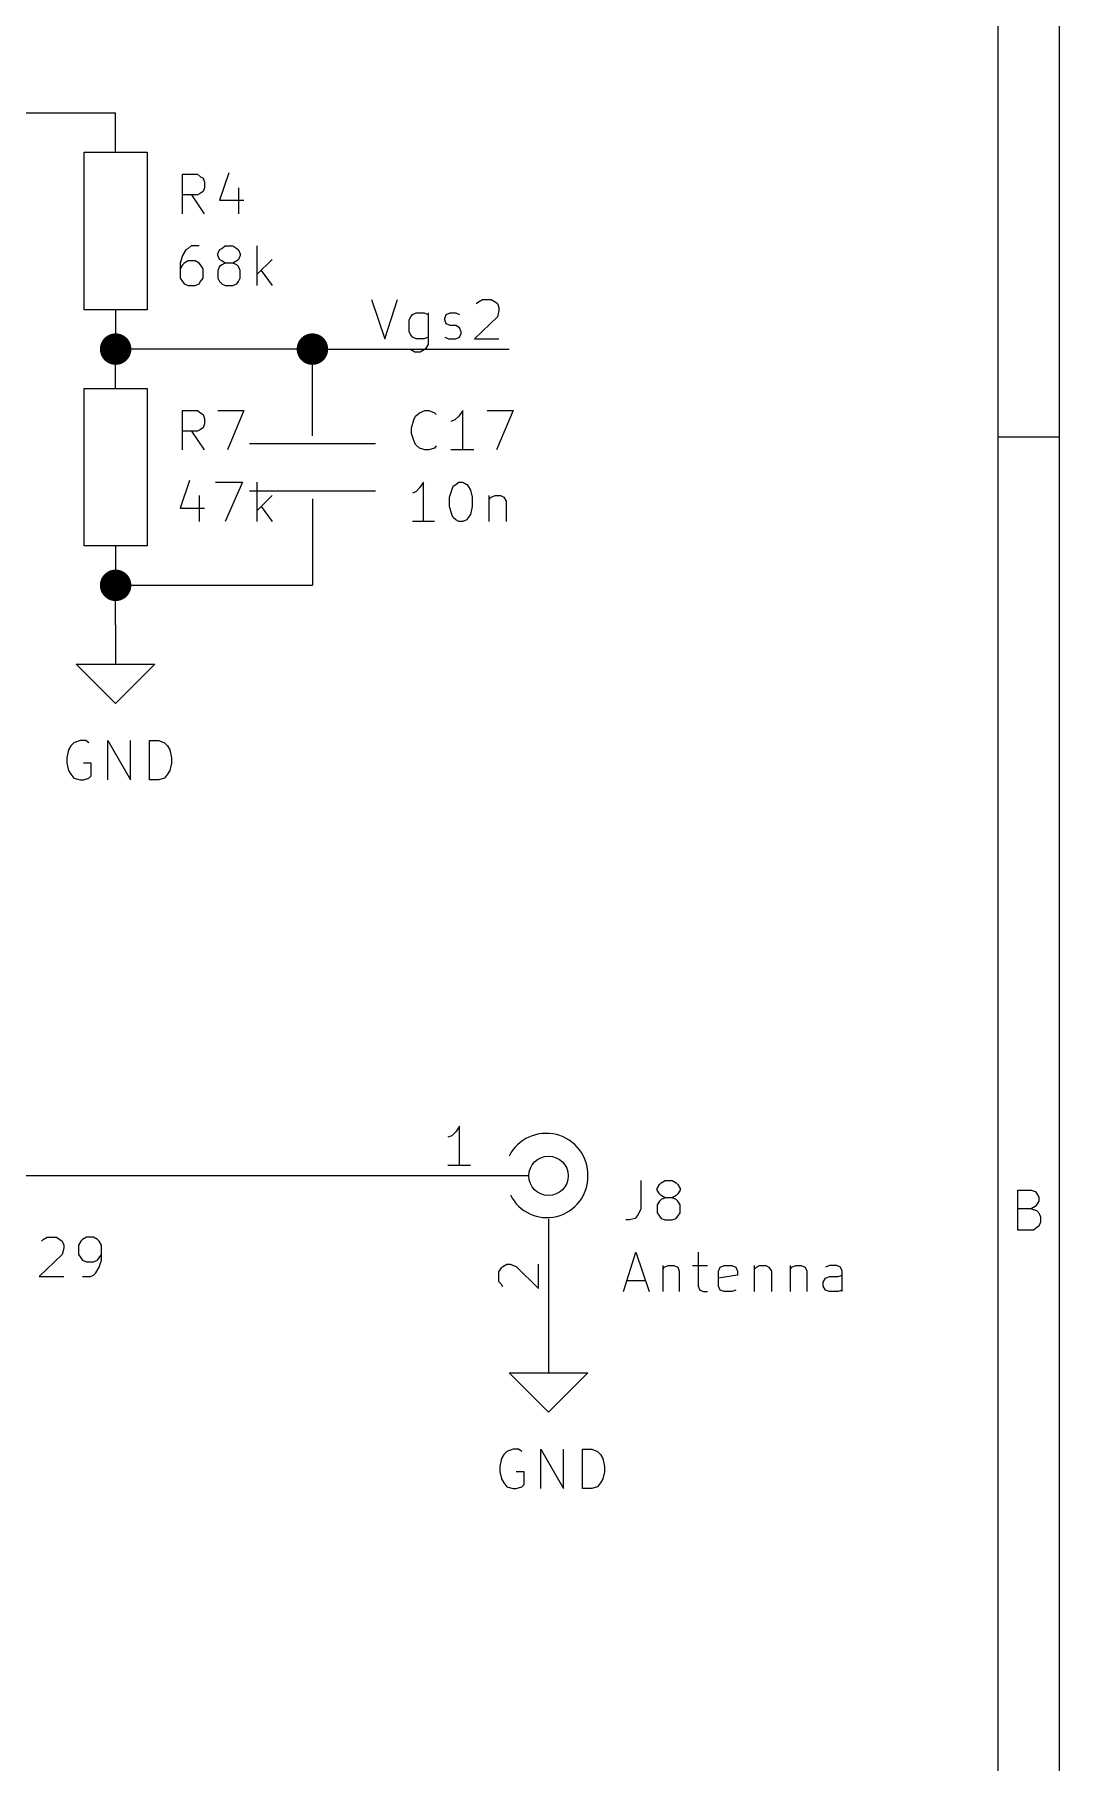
# Model space of a CAD drawing. Extents: x -2.2 to 11.3, y -7.9 to -0.4.
# Drawn here: x 9.997 to 11.299, y -4.045 to -1.85 of the extents above; entities that cross this region are included whole.
import ezdxf

# ---------------------------------------------------------------- set-up
doc = ezdxf.new("R2010")
doc.units = 0
doc.header["$MEASUREMENT"] = 0
for name, color, linetype in [('BLACK', 7, 'CONTINUOUS'), ('CYAN2', 4, 'CONTINUOUS'), ('GREEN2', 3, 'CONTINUOUS'), ('RED2', 1, 'CONTINUOUS')]:
    doc.layers.add(name, color=color, linetype=linetype)

msp = doc.modelspace()

# ---------------------------------------------------------------- linework, layer by layer
at = {"layer": 'BLACK', "linetype": 'CONTINUOUS'}
for p, q in [((10.425, -2.187), (10.442, -2.237)), ((10.442, -2.237), (10.458, -2.187)), ((10.558, -2.192), (10.561, -2.19)), ((10.561, -2.19), (10.566, -2.187)), ((10.566, -2.187), (10.577, -2.187)), ((10.577, -2.187), (10.582, -2.19)), ((10.582, -2.19), (10.585, -2.192)), ((10.585, -2.192), (10.587, -2.197)), ((10.473, -2.213), (10.475, -2.209)), ((10.473, -2.228), (10.473, -2.213)), ((10.475, -2.209), (10.477, -2.206)), ((10.477, -2.206), (10.482, -2.204)), ((10.482, -2.204), (10.492, -2.204)), ((10.492, -2.204), (10.497, -2.206)), ((10.497, -2.204), (10.497, -2.244)), ((10.518, -2.211), (10.52, -2.206)), ((10.518, -2.213), (10.518, -2.211)), ((10.52, -2.218), (10.518, -2.213)), ((10.52, -2.206), (10.525, -2.204)), ((10.525, -2.204), (10.532, -2.204)), ((10.532, -2.204), (10.537, -2.206)), ((10.585, -2.209), (10.556, -2.237)), ((10.587, -2.201), (10.585, -2.209)), ((10.587, -2.197), (10.587, -2.201)), ((10.475, -2.232), (10.473, -2.228)), ((10.477, -2.235), (10.475, -2.232)), ((10.482, -2.237), (10.477, -2.235)), ((10.492, -2.237), (10.482, -2.237)), ((10.497, -2.235), (10.492, -2.237)), ((10.518, -2.235), (10.523, -2.237)), ((10.525, -2.22), (10.52, -2.218)), ((10.523, -2.237), (10.532, -2.237)), ((10.532, -2.22), (10.525, -2.22)), ((10.537, -2.223), (10.532, -2.22)), ((10.532, -2.237), (10.537, -2.235)), ((10.539, -2.228), (10.537, -2.223)), ((10.537, -2.235), (10.539, -2.23)), ((10.539, -2.23), (10.539, -2.228)), ((10.556, -2.237), (10.587, -2.237)), ((10.48, -2.254), (10.475, -2.251)), ((10.487, -2.254), (10.48, -2.254)), ((10.492, -2.251), (10.487, -2.254)), ((10.494, -2.249), (10.492, -2.251)), ((10.497, -2.244), (10.494, -2.249))]:
    msp.add_line(p, q, dxfattribs=at)
at = {"layer": 'CYAN2', "linetype": 'CONTINUOUS'}
for p, q in [((10.185, -2.078), (10.185, -2.028)), ((10.185, -2.028), (10.204, -2.028)), ((10.204, -2.028), (10.208, -2.031)), ((10.208, -2.031), (10.211, -2.033)), ((10.211, -2.033), (10.213, -2.038)), ((10.213, -2.038), (10.213, -2.045)), ((10.244, -2.026), (10.232, -2.061)), ((10.204, -2.054), (10.185, -2.054)), ((10.213, -2.078), (10.197, -2.054)), ((10.208, -2.052), (10.204, -2.054)), ((10.211, -2.05), (10.208, -2.052)), ((10.213, -2.045), (10.211, -2.05)), ((10.232, -2.061), (10.263, -2.061)), ((10.256, -2.045), (10.256, -2.078)), ((10.189, -2.124), (10.185, -2.131)), ((10.192, -2.122), (10.189, -2.124)), ((10.196, -2.119), (10.192, -2.122)), ((10.206, -2.119), (10.196, -2.119)), ((10.23, -2.129), (10.232, -2.124)), ((10.232, -2.124), (10.235, -2.122)), ((10.235, -2.122), (10.239, -2.119)), ((10.239, -2.119), (10.249, -2.119)), ((10.249, -2.119), (10.254, -2.122)), ((10.254, -2.122), (10.256, -2.124)), ((10.256, -2.124), (10.258, -2.129)), ((10.28, -2.169), (10.28, -2.119)), ((10.185, -2.131), (10.182, -2.141)), ((10.182, -2.141), (10.182, -2.16)), ((10.185, -2.143), (10.182, -2.148)), ((10.187, -2.141), (10.185, -2.143)), ((10.192, -2.138), (10.187, -2.141)), ((10.201, -2.138), (10.192, -2.138)), ((10.206, -2.141), (10.201, -2.138)), ((10.208, -2.143), (10.206, -2.141)), ((10.211, -2.148), (10.208, -2.143)), ((10.211, -2.16), (10.211, -2.148)), ((10.23, -2.131), (10.23, -2.129)), ((10.232, -2.136), (10.23, -2.131)), ((10.232, -2.145), (10.23, -2.15)), ((10.23, -2.15), (10.23, -2.16)), ((10.235, -2.138), (10.232, -2.136)), ((10.235, -2.143), (10.232, -2.145)), ((10.239, -2.141), (10.235, -2.138)), ((10.239, -2.141), (10.235, -2.143)), ((10.249, -2.141), (10.239, -2.141)), ((10.254, -2.138), (10.249, -2.141)), ((10.254, -2.143), (10.249, -2.141)), ((10.256, -2.136), (10.254, -2.138)), ((10.256, -2.145), (10.254, -2.143)), ((10.258, -2.131), (10.256, -2.136)), ((10.258, -2.15), (10.256, -2.145)), ((10.258, -2.129), (10.258, -2.131)), ((10.258, -2.16), (10.258, -2.15)), ((10.299, -2.136), (10.28, -2.155)), ((10.285, -2.15), (10.299, -2.169)), ((10.182, -2.16), (10.185, -2.164)), ((10.185, -2.164), (10.187, -2.167)), ((10.187, -2.167), (10.192, -2.169)), ((10.192, -2.169), (10.201, -2.169)), ((10.201, -2.169), (10.206, -2.167)), ((10.206, -2.167), (10.208, -2.164)), ((10.208, -2.164), (10.211, -2.16)), ((10.23, -2.16), (10.232, -2.164)), ((10.232, -2.164), (10.235, -2.167)), ((10.235, -2.167), (10.239, -2.169)), ((10.239, -2.169), (10.249, -2.169)), ((10.249, -2.169), (10.254, -2.167)), ((10.254, -2.167), (10.256, -2.164)), ((10.256, -2.164), (10.258, -2.16)), ((10.185, -2.378), (10.185, -2.328)), ((10.185, -2.328), (10.204, -2.328)), ((10.204, -2.328), (10.208, -2.331)), ((10.208, -2.331), (10.211, -2.333)), ((10.211, -2.333), (10.213, -2.338)), ((10.213, -2.345), (10.211, -2.35)), ((10.213, -2.338), (10.213, -2.345)), ((10.23, -2.328), (10.263, -2.328)), ((10.263, -2.328), (10.242, -2.378)), ((10.476, -2.35), (10.479, -2.34)), ((10.479, -2.34), (10.481, -2.335)), ((10.481, -2.335), (10.486, -2.331)), ((10.486, -2.331), (10.493, -2.328)), ((10.493, -2.328), (10.498, -2.328)), ((10.498, -2.328), (10.505, -2.331)), ((10.505, -2.331), (10.507, -2.333)), ((10.531, -2.34), (10.526, -2.342)), ((10.536, -2.335), (10.531, -2.34)), ((10.541, -2.328), (10.536, -2.335)), ((10.541, -2.378), (10.541, -2.328)), ((10.572, -2.328), (10.605, -2.328)), ((10.605, -2.328), (10.584, -2.378)), ((10.204, -2.354), (10.185, -2.354)), ((10.213, -2.378), (10.197, -2.354)), ((10.208, -2.352), (10.204, -2.354)), ((10.211, -2.35), (10.208, -2.352)), ((10.476, -2.357), (10.476, -2.35)), ((10.479, -2.366), (10.476, -2.357)), ((10.481, -2.371), (10.479, -2.366)), ((10.486, -2.376), (10.481, -2.371)), ((10.493, -2.378), (10.486, -2.376)), ((10.498, -2.378), (10.493, -2.378)), ((10.505, -2.376), (10.498, -2.378)), ((10.507, -2.373), (10.505, -2.376)), ((10.555, -2.378), (10.526, -2.378)), ((10.194, -2.417), (10.182, -2.452)), ((10.227, -2.419), (10.261, -2.419)), ((10.261, -2.419), (10.239, -2.469)), ((10.28, -2.469), (10.28, -2.419)), ((10.482, -2.431), (10.477, -2.433)), ((10.486, -2.426), (10.482, -2.431)), ((10.491, -2.419), (10.486, -2.426)), ((10.491, -2.469), (10.491, -2.419)), ((10.524, -2.438), (10.527, -2.429)), ((10.527, -2.429), (10.529, -2.424)), ((10.529, -2.424), (10.532, -2.422)), ((10.532, -2.422), (10.536, -2.419)), ((10.536, -2.419), (10.541, -2.419)), ((10.541, -2.419), (10.546, -2.422)), ((10.546, -2.422), (10.548, -2.424)), ((10.548, -2.424), (10.551, -2.429)), ((10.551, -2.429), (10.553, -2.438)), ((10.182, -2.452), (10.213, -2.452)), ((10.206, -2.436), (10.206, -2.469)), ((10.299, -2.436), (10.28, -2.455)), ((10.285, -2.45), (10.299, -2.469)), ((10.524, -2.45), (10.524, -2.438)), ((10.527, -2.46), (10.524, -2.45)), ((10.553, -2.45), (10.551, -2.46)), ((10.553, -2.438), (10.553, -2.45)), ((10.574, -2.436), (10.574, -2.469)), ((10.574, -2.441), (10.577, -2.438)), ((10.577, -2.438), (10.582, -2.436)), ((10.582, -2.436), (10.589, -2.436)), ((10.589, -2.436), (10.593, -2.438)), ((10.593, -2.438), (10.596, -2.443)), ((10.596, -2.443), (10.596, -2.469)), ((10.505, -2.469), (10.477, -2.469)), ((10.529, -2.464), (10.527, -2.46)), ((10.532, -2.467), (10.529, -2.464)), ((10.536, -2.469), (10.532, -2.467)), ((10.541, -2.469), (10.536, -2.469)), ((10.546, -2.467), (10.541, -2.469)), ((10.548, -2.464), (10.546, -2.467)), ((10.551, -2.46), (10.548, -2.464)), ((10.04, -2.759), (10.038, -2.769)), ((10.043, -2.754), (10.04, -2.759)), ((10.047, -2.75), (10.043, -2.754)), ((10.055, -2.747), (10.047, -2.75)), ((10.062, -2.747), (10.055, -2.747)), ((10.066, -2.75), (10.062, -2.747)), ((10.09, -2.797), (10.09, -2.747)), ((10.09, -2.747), (10.119, -2.797)), ((10.119, -2.797), (10.119, -2.747)), ((10.143, -2.797), (10.143, -2.747)), ((10.143, -2.747), (10.155, -2.747)), ((10.155, -2.747), (10.162, -2.75)), ((10.162, -2.75), (10.166, -2.754)), ((10.166, -2.754), (10.169, -2.759)), ((10.169, -2.759), (10.171, -2.769)), ((10.038, -2.769), (10.038, -2.776)), ((10.038, -2.776), (10.04, -2.785)), ((10.04, -2.785), (10.043, -2.79)), ((10.069, -2.776), (10.059, -2.776)), ((10.069, -2.792), (10.069, -2.776)), ((10.169, -2.785), (10.166, -2.79)), ((10.171, -2.776), (10.169, -2.785)), ((10.171, -2.769), (10.171, -2.776)), ((10.043, -2.79), (10.047, -2.795)), ((10.047, -2.795), (10.055, -2.797)), ((10.055, -2.797), (10.059, -2.797)), ((10.059, -2.797), (10.066, -2.795)), ((10.066, -2.795), (10.069, -2.792)), ((10.155, -2.797), (10.143, -2.797)), ((10.162, -2.795), (10.155, -2.797)), ((10.166, -2.79), (10.162, -2.795)), ((10.767, -3.306), (10.767, -3.342)), ((10.788, -3.316), (10.791, -3.311)), ((10.791, -3.311), (10.793, -3.309)), ((10.793, -3.309), (10.798, -3.306)), ((10.798, -3.306), (10.807, -3.306)), ((10.807, -3.306), (10.812, -3.309)), ((10.812, -3.309), (10.814, -3.311)), ((10.814, -3.311), (10.817, -3.316)), ((10.788, -3.318), (10.788, -3.316)), ((10.791, -3.323), (10.788, -3.318)), ((10.791, -3.332), (10.788, -3.337)), ((10.793, -3.325), (10.791, -3.323)), ((10.793, -3.33), (10.791, -3.332)), ((10.798, -3.328), (10.793, -3.325)), ((10.798, -3.328), (10.793, -3.33)), ((10.807, -3.328), (10.798, -3.328)), ((10.812, -3.325), (10.807, -3.328)), ((10.812, -3.33), (10.807, -3.328)), ((10.814, -3.323), (10.812, -3.325)), ((10.814, -3.332), (10.812, -3.33)), ((10.817, -3.318), (10.814, -3.323)), ((10.817, -3.337), (10.814, -3.332)), ((10.817, -3.316), (10.817, -3.318)), ((10.753, -3.356), (10.748, -3.356)), ((10.76, -3.354), (10.753, -3.356)), ((10.764, -3.349), (10.76, -3.354)), ((10.767, -3.342), (10.764, -3.349)), ((10.788, -3.337), (10.788, -3.347)), ((10.788, -3.347), (10.791, -3.351)), ((10.791, -3.351), (10.793, -3.354)), ((10.793, -3.354), (10.798, -3.356)), ((10.798, -3.356), (10.807, -3.356)), ((10.807, -3.356), (10.812, -3.354)), ((10.812, -3.354), (10.814, -3.351)), ((10.814, -3.351), (10.817, -3.347)), ((10.817, -3.347), (10.817, -3.337)), ((10.008, -3.381), (10.013, -3.378)), ((10.013, -3.378), (10.025, -3.378)), ((10.025, -3.378), (10.029, -3.381)), ((10.063, -3.378), (10.058, -3.381)), ((10.072, -3.378), (10.063, -3.378)), ((10.077, -3.381), (10.072, -3.378)), ((10.032, -3.4), (10.003, -3.428)), ((10.006, -3.383), (10.008, -3.381)), ((10.029, -3.381), (10.032, -3.383)), ((10.032, -3.383), (10.034, -3.388)), ((10.034, -3.392), (10.032, -3.4)), ((10.034, -3.388), (10.034, -3.392)), ((10.056, -3.383), (10.053, -3.388)), ((10.053, -3.388), (10.053, -3.4)), ((10.053, -3.4), (10.056, -3.404)), ((10.058, -3.381), (10.056, -3.383)), ((10.079, -3.383), (10.077, -3.381)), ((10.082, -3.388), (10.079, -3.383)), ((10.079, -3.404), (10.082, -3.4)), ((10.082, -3.407), (10.082, -3.388)), ((10.745, -3.447), (10.761, -3.397)), ((10.761, -3.397), (10.778, -3.447)), ((10.84, -3.397), (10.84, -3.44)), ((10.056, -3.404), (10.058, -3.407)), ((10.058, -3.407), (10.063, -3.409)), ((10.063, -3.409), (10.072, -3.409)), ((10.072, -3.409), (10.077, -3.407)), ((10.072, -3.426), (10.075, -3.423)), ((10.075, -3.423), (10.079, -3.416)), ((10.077, -3.407), (10.079, -3.404)), ((10.079, -3.416), (10.082, -3.407)), ((10.795, -3.414), (10.795, -3.447)), ((10.795, -3.419), (10.797, -3.416)), ((10.797, -3.416), (10.802, -3.414)), ((10.802, -3.414), (10.809, -3.414)), ((10.809, -3.414), (10.814, -3.416)), ((10.814, -3.416), (10.816, -3.421)), ((10.816, -3.421), (10.816, -3.447)), ((10.833, -3.414), (10.852, -3.414)), ((10.866, -3.421), (10.868, -3.416)), ((10.866, -3.44), (10.866, -3.421)), ((10.868, -3.416), (10.873, -3.414)), ((10.873, -3.414), (10.883, -3.414)), ((10.883, -3.414), (10.888, -3.416)), ((10.888, -3.416), (10.89, -3.421)), ((10.89, -3.421), (10.89, -3.426)), ((10.911, -3.414), (10.911, -3.447)), ((10.911, -3.419), (10.914, -3.416)), ((10.914, -3.416), (10.918, -3.414)), ((10.918, -3.414), (10.926, -3.414)), ((10.926, -3.414), (10.93, -3.416)), ((10.93, -3.416), (10.933, -3.421)), ((10.933, -3.421), (10.933, -3.447)), ((10.957, -3.414), (10.957, -3.447)), ((10.957, -3.419), (10.959, -3.416)), ((10.959, -3.416), (10.964, -3.414)), ((10.964, -3.414), (10.971, -3.414)), ((10.971, -3.414), (10.976, -3.416)), ((10.976, -3.416), (10.978, -3.421)), ((10.978, -3.421), (10.978, -3.447)), ((11.007, -3.414), (11.002, -3.416)), ((11.016, -3.414), (11.007, -3.414)), ((11.021, -3.416), (11.016, -3.414)), ((11.023, -3.421), (11.021, -3.416)), ((11.023, -3.447), (11.023, -3.421)), ((10.003, -3.428), (10.034, -3.428)), ((10.058, -3.428), (10.068, -3.428)), ((10.068, -3.428), (10.072, -3.426)), ((10.749, -3.433), (10.773, -3.433)), ((10.84, -3.44), (10.842, -3.445)), ((10.842, -3.445), (10.847, -3.447)), ((10.89, -3.426), (10.866, -3.43)), ((10.868, -3.445), (10.866, -3.44)), ((10.873, -3.447), (10.868, -3.445)), ((10.888, -3.445), (10.883, -3.447)), ((10.999, -3.435), (11.002, -3.43)), ((10.999, -3.44), (10.999, -3.435)), ((11.002, -3.445), (10.999, -3.44)), ((11.002, -3.43), (11.007, -3.428)), ((11.007, -3.447), (11.002, -3.445)), ((11.007, -3.428), (11.018, -3.428)), ((11.018, -3.428), (11.023, -3.426)), ((11.023, -3.445), (11.018, -3.447)), ((10.847, -3.447), (10.852, -3.447)), ((10.883, -3.447), (10.873, -3.447)), ((11.018, -3.447), (11.007, -3.447)), ((10.59, -3.659), (10.588, -3.669)), ((10.593, -3.654), (10.59, -3.659)), ((10.597, -3.65), (10.593, -3.654)), ((10.605, -3.647), (10.597, -3.65)), ((10.612, -3.647), (10.605, -3.647)), ((10.616, -3.65), (10.612, -3.647)), ((10.64, -3.697), (10.64, -3.647)), ((10.64, -3.647), (10.669, -3.697)), ((10.669, -3.697), (10.669, -3.647)), ((10.693, -3.697), (10.693, -3.647)), ((10.693, -3.647), (10.705, -3.647)), ((10.705, -3.647), (10.712, -3.65)), ((10.712, -3.65), (10.716, -3.654)), ((10.716, -3.654), (10.719, -3.659)), ((10.719, -3.659), (10.721, -3.669)), ((10.588, -3.669), (10.588, -3.676)), ((10.588, -3.676), (10.59, -3.685)), ((10.59, -3.685), (10.593, -3.69)), ((10.619, -3.676), (10.609, -3.676)), ((10.619, -3.692), (10.619, -3.676)), ((10.719, -3.685), (10.716, -3.69)), ((10.721, -3.676), (10.719, -3.685)), ((10.721, -3.669), (10.721, -3.676)), ((10.593, -3.69), (10.597, -3.695)), ((10.597, -3.695), (10.605, -3.697)), ((10.605, -3.697), (10.609, -3.697)), ((10.609, -3.697), (10.616, -3.695)), ((10.616, -3.695), (10.619, -3.692)), ((10.705, -3.697), (10.693, -3.697)), ((10.712, -3.695), (10.705, -3.697)), ((10.716, -3.69), (10.712, -3.695))]:
    msp.add_line(p, q, dxfattribs=at)
at = {"layer": 'GREEN2', "linetype": 'CONTINUOUS'}
for p, q in [((9.4, -1.95), (10.1, -1.95)), ((10.35, -2.25), (10.1, -2.25)), ((10.35, -2.25), (10.6, -2.25)), ((10.1, -2.6), (10.1, -2.55)), ((10.1, -2.55), (10.35, -2.55)), ((10.45, -3.3), (9.9, -3.3))]:
    msp.add_line(p, q, dxfattribs=at)
at = {"layer": 'GREEN2', "const_width": 0.02}
for points in [[(10.09, -2.25, 1), (10.11, -2.25, 1)], [(10.34, -2.25, 1), (10.36, -2.25, 1)], [(10.09, -2.55, 1), (10.11, -2.55, 1)]]:
    msp.add_lwpolyline(points, format="xyb", close=True, dxfattribs=at)
at = {"layer": 'RED2', "linetype": 'CONTINUOUS'}
for p, q in [((11.299, -7.874), (11.299, -0.394)), ((11.221, -7.796), (11.221, -0.472)), ((10.1, -2), (10.1, -1.95)), ((10.06, -2.2), (10.06, -2)), ((10.06, -2), (10.14, -2)), ((10.14, -2), (10.14, -2.2)), ((10.14, -2.2), (10.06, -2.2)), ((10.1, -2.2), (10.1, -2.25)), ((10.1, -2.3), (10.1, -2.25)), ((10.35, -2.36), (10.35, -2.25)), ((10.06, -2.5), (10.06, -2.3)), ((10.06, -2.3), (10.14, -2.3)), ((10.14, -2.3), (10.14, -2.5)), ((10.27, -2.37), (10.43, -2.37)), ((11.299, -2.362), (11.221, -2.362)), ((10.27, -2.43), (10.43, -2.43)), ((10.35, -2.44), (10.35, -2.55)), ((10.14, -2.5), (10.06, -2.5)), ((10.1, -2.5), (10.1, -2.55)), ((10.1, -2.6), (10.1, -2.65)), ((10.1, -2.7), (10.05, -2.65)), ((10.05, -2.65), (10.1, -2.65)), ((10.1, -2.65), (10.15, -2.65)), ((10.15, -2.65), (10.1, -2.7)), ((10.532, -3.244), (10.527, -3.249)), ((10.537, -3.237), (10.532, -3.244)), ((10.537, -3.287), (10.537, -3.237)), ((10.527, -3.249), (10.522, -3.251)), ((10.551, -3.287), (10.522, -3.287)), ((10.625, -3.3), (10.45, -3.3)), ((11.246, -3.369), (11.246, -3.318)), ((11.246, -3.318), (11.263, -3.318)), ((11.263, -3.318), (11.268, -3.32)), ((11.268, -3.32), (11.27, -3.322)), ((11.27, -3.322), (11.273, -3.327)), ((11.273, -3.332), (11.27, -3.337)), ((11.273, -3.327), (11.273, -3.332)), ((10.65, -3.355), (10.65, -3.5)), ((11.263, -3.342), (11.246, -3.342)), ((11.268, -3.339), (11.263, -3.342)), ((11.263, -3.342), (11.27, -3.344)), ((11.27, -3.337), (11.268, -3.339)), ((11.27, -3.344), (11.273, -3.347)), ((11.273, -3.347), (11.275, -3.352)), ((11.275, -3.352), (11.275, -3.359)), ((11.266, -3.369), (11.246, -3.369)), ((11.27, -3.366), (11.266, -3.369)), ((11.273, -3.364), (11.27, -3.366)), ((11.275, -3.359), (11.273, -3.364)), ((10.587, -3.422), (10.59, -3.417)), ((10.587, -3.434), (10.587, -3.422)), ((10.59, -3.417), (10.592, -3.415)), ((10.592, -3.415), (10.597, -3.412)), ((10.597, -3.412), (10.601, -3.412)), ((10.601, -3.412), (10.609, -3.415)), ((10.609, -3.415), (10.637, -3.443)), ((10.637, -3.443), (10.637, -3.412)), ((10.59, -3.438), (10.587, -3.434)), ((10.592, -3.441), (10.59, -3.438)), ((10.65, -3.5), (10.65, -3.55)), ((10.65, -3.6), (10.6, -3.55)), ((10.6, -3.55), (10.65, -3.55)), ((10.65, -3.55), (10.7, -3.55)), ((10.7, -3.55), (10.65, -3.6))]:
    msp.add_line(p, q, dxfattribs=at)
at = {"layer": 'RED2'}
msp.add_circle((10.65, -3.3), 0.025, dxfattribs=at)
for centre, radius, start, end in [((10.647, -3.299), 0.053, -361.1, -207.1), ((10.648, -3.301), 0.052, -513.4, -358.9)]:
    msp.add_arc(centre, radius, start, end, dxfattribs=at)

doc.saveas('drawing.dxf')
